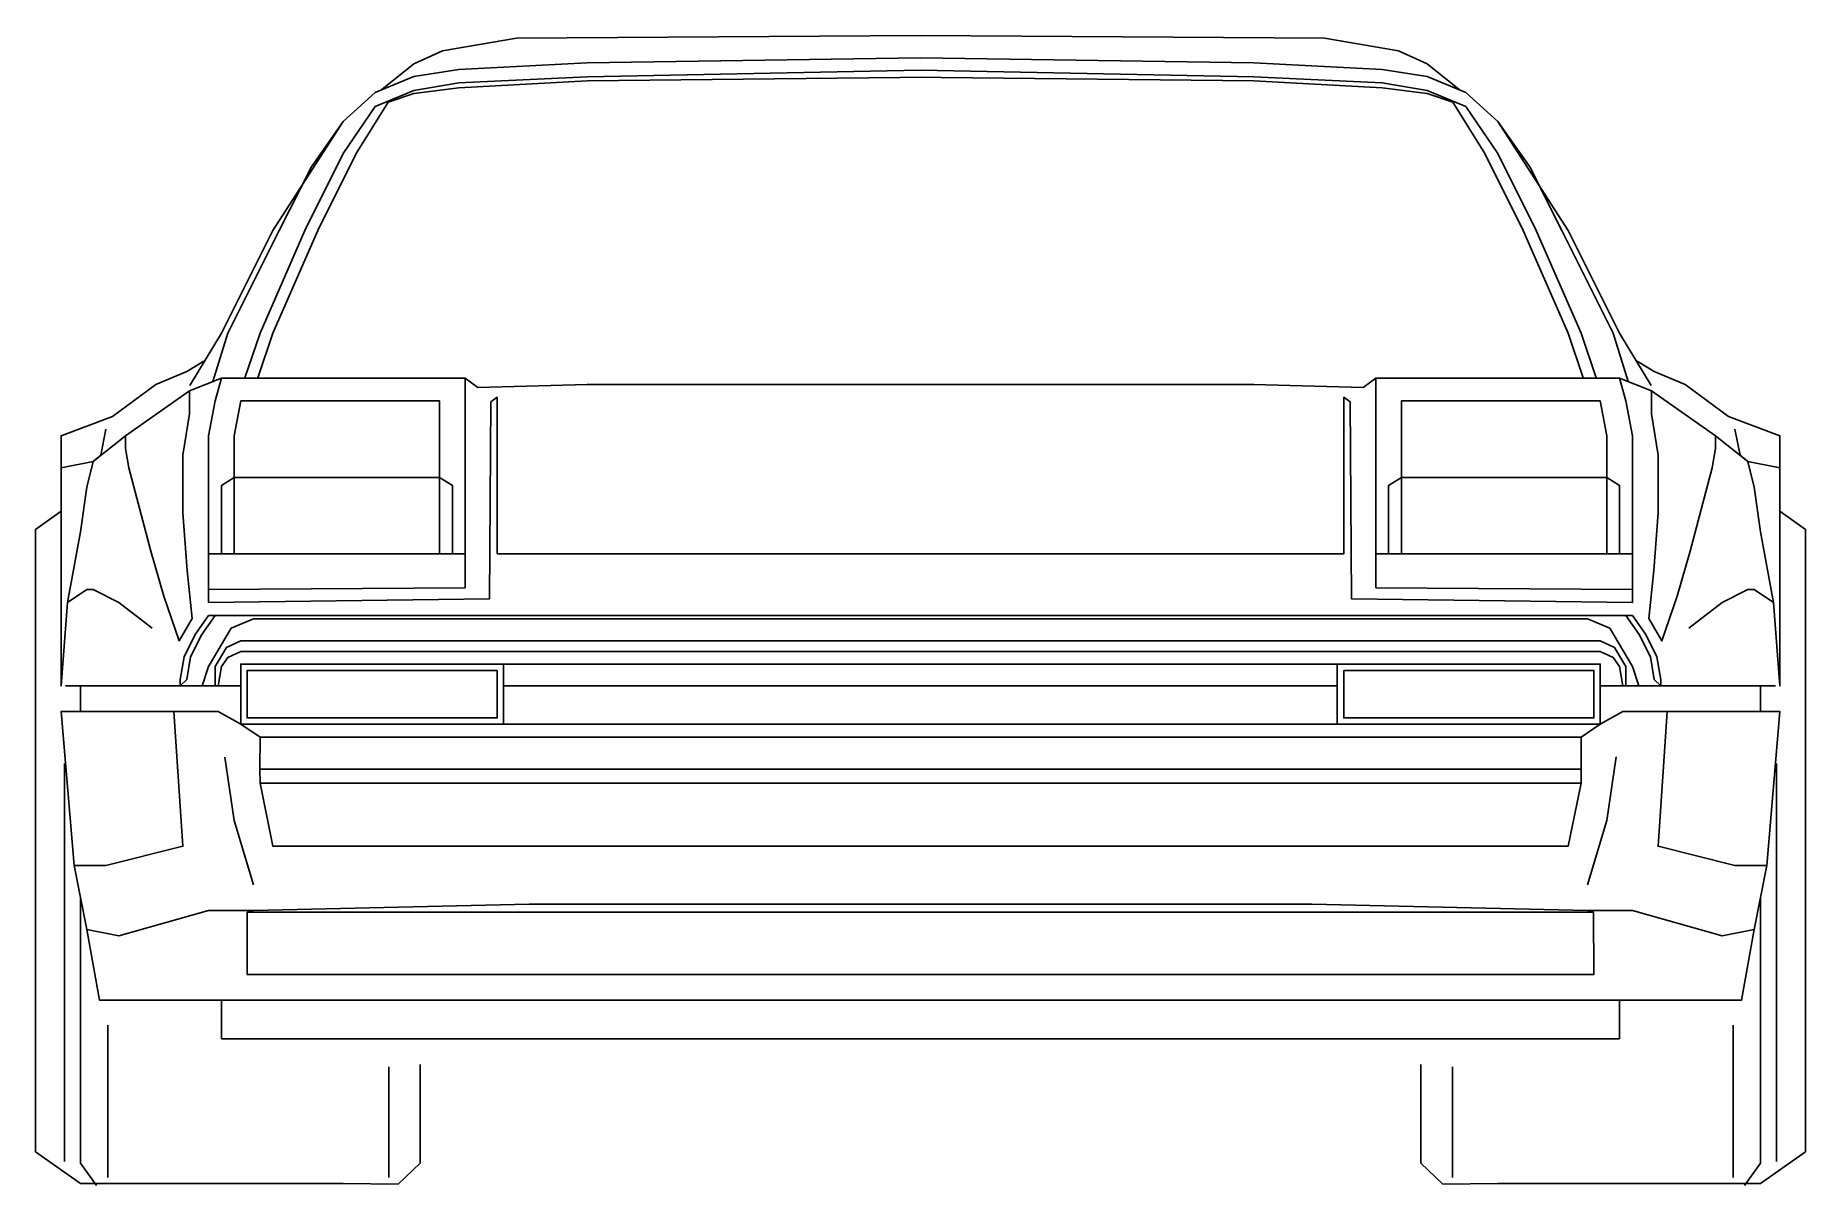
# Model space of a CAD drawing. Header units: millimetres. Extents: x -3264.9 to -3263.24, y 1929.36 to 1930.44.
import ezdxf

# ---------------------------------------------------------------- set-up
doc = ezdxf.new("R2010")
doc.units = ezdxf.units.MM
doc.header["$LTSCALE"] = 10
doc.layers.add('Veículos', color=2, linetype='Continuous')

msp = doc.modelspace()

# ---------------------------------------------------------------- linework, layer by layer
at = {"layer": 'Veículos'}
for p, q in [((-3264.4967, 1929.9229), (-3264.4967, 1930.1189)), ((-3263.6446, 1929.9229), (-3263.6446, 1930.1189)), ((-3264.7366, 1929.9547), (-3264.4967, 1929.9547)), ((-3263.4047, 1929.9547), (-3263.6446, 1929.9547)), ((-3264.7366, 1929.9211), (-3264.4967, 1929.9229)), ((-3263.4047, 1929.9211), (-3263.6446, 1929.9229)), ((-3264.4606, 1929.8515), (-3264.4606, 1929.7951)), ((-3263.6807, 1929.8515), (-3263.6807, 1929.7951)), ((-3264.7066, 1929.8311), (-3264.8705, 1929.8311)), ((-3264.8565, 1929.807), (-3264.8565, 1929.8311)), ((-3264.0706, 1929.8311), (-3264.4606, 1929.8311)), ((-3264.0706, 1929.8311), (-3263.6807, 1929.8311)), ((-3263.4347, 1929.8311), (-3263.2707, 1929.8311)), ((-3263.2848, 1929.807), (-3263.2848, 1929.8311)), ((-3264.8715, 1929.7584), (-3264.8715, 1929.3861)), ((-3264.7214, 1929.7643), (-3264.7126, 1929.7051)), ((-3263.4198, 1929.7647), (-3263.4286, 1929.7051)), ((-3263.2698, 1929.7584), (-3263.2698, 1929.3861)), ((-3264.0706, 1929.7531), (-3264.6887, 1929.7533)), ((-3264.6885, 1929.7402), (-3264.0706, 1929.7402)), ((-3264.0706, 1929.7531), (-3263.4526, 1929.7533)), ((-3263.4527, 1929.7402), (-3264.0706, 1929.7402)), ((-3264.7126, 1929.7051), (-3264.6946, 1929.6451)), ((-3263.4286, 1929.7051), (-3263.4467, 1929.6451)), ((-3264.7245, 1929.537), (-3264.7245, 1929.501)), ((-3263.4168, 1929.537), (-3263.4168, 1929.501)), ((-3264.831, 1929.3711), (-3264.831, 1929.5137)), ((-3263.3103, 1929.3711), (-3263.3103, 1929.5137)), ((-3264.7245, 1929.501), (-3264.0706, 1929.501)), ((-3263.4168, 1929.501), (-3264.0706, 1929.501)), ((-3264.5681, 1929.3711), (-3264.5681, 1929.4747)), ((-3263.5731, 1929.3711), (-3263.5731, 1929.4747))]:
    msp.add_line(p, q, dxfattribs=at)
for points in [[(-3264.5746, 1930.3889), (-3264.5445, 1930.413), (-3264.5178, 1930.4251), (-3264.4487, 1930.4369), (-3264.0706, 1930.4395)], [(-3263.5666, 1930.3889), (-3263.5968, 1930.413), (-3263.6235, 1930.4251), (-3263.6926, 1930.4369), (-3264.0706, 1930.4395)], [(-3264.0706, 1930.4185), (-3264.3826, 1930.4139), (-3264.5025, 1930.4077), (-3264.5445, 1930.401), (-3264.5807, 1930.3861), (-3264.6106, 1930.359), (-3264.6405, 1930.3165), (-3264.6706, 1930.2569), (-3264.7187, 1930.1611), (-3264.7325, 1930.1159)], [(-3264.0706, 1930.4185), (-3263.7587, 1930.4139), (-3263.6387, 1930.4077), (-3263.5968, 1930.401), (-3263.5606, 1930.3861), (-3263.5307, 1930.359), (-3263.5007, 1930.3165), (-3263.4706, 1930.2569), (-3263.4226, 1930.1611), (-3263.4087, 1930.1159)], [(-3264.7026, 1930.1191), (-3264.6885, 1930.1611), (-3264.6466, 1930.2569), (-3264.6106, 1930.329), (-3264.5807, 1930.3729), (-3264.5445, 1930.3881), (-3264.5025, 1930.3953), (-3264.3826, 1930.4008), (-3264.0706, 1930.407)], [(-3264.0706, 1930.4006), (-3264.09, 1930.4001), (-3264.3826, 1930.397), (-3264.5025, 1930.3904), (-3264.5445, 1930.3851), (-3264.5686, 1930.3771), (-3264.5986, 1930.329), (-3264.6345, 1930.2569), (-3264.6765, 1930.1611), (-3264.6906, 1930.1191)], [(-3263.4387, 1930.1191), (-3263.4527, 1930.1611), (-3263.4947, 1930.2569), (-3263.5307, 1930.329), (-3263.5606, 1930.3729), (-3263.5968, 1930.3881), (-3263.6387, 1930.3953), (-3263.7587, 1930.4008), (-3264.0706, 1930.407)], [(-3264.0706, 1930.4006), (-3264.0512, 1930.4001), (-3263.7587, 1930.397), (-3263.6387, 1930.3904), (-3263.5968, 1930.3851), (-3263.5727, 1930.3771), (-3263.5427, 1930.329), (-3263.5068, 1930.2569), (-3263.4648, 1930.1611), (-3263.4507, 1930.1191)], [(-3264.7541, 1930.1119), (-3264.7245, 1930.1611), (-3264.6765, 1930.2569), (-3264.6106, 1930.359)], [(-3263.3872, 1930.1119), (-3263.4168, 1930.1611), (-3263.4648, 1930.2569), (-3263.5307, 1930.359)], [(-3264.7411, 1930.1347), (-3264.7571, 1930.125), (-3264.7861, 1930.1131), (-3264.8265, 1930.083), (-3264.8746, 1930.0651), (-3264.8746, 1929.8311), (-3264.8685, 1929.909), (-3264.8565, 1929.9751), (-3264.8506, 1930.0171), (-3264.8446, 1930.041), (-3264.8374, 1930.0469), (-3264.8326, 1930.0711)], [(-3263.4002, 1930.1347), (-3263.3842, 1930.125), (-3263.3552, 1930.1131), (-3263.3147, 1930.083), (-3263.2667, 1930.0651), (-3263.2667, 1929.8311), (-3263.2727, 1929.909), (-3263.2848, 1929.9751), (-3263.2906, 1930.0171), (-3263.2967, 1930.041), (-3263.3039, 1930.0469), (-3263.3087, 1930.0711)], [(-3264.8746, 1930.0351), (-3264.8446, 1930.041), (-3264.8145, 1930.0651), (-3264.7546, 1930.1071), (-3264.7245, 1930.1189), (-3264.4967, 1930.1189), (-3264.4846, 1930.1101), (-3264.3826, 1930.1131), (-3264.0706, 1930.1131)], [(-3264.0706, 1929.9547), (-3264.4666, 1929.9547), (-3264.4666, 1930.1011), (-3264.4726, 1930.0967), (-3264.4738, 1929.9125), (-3264.7366, 1929.909), (-3264.7366, 1930.0651), (-3264.7305, 1930.0977), (-3264.7245, 1930.1189)], [(-3264.0706, 1929.9547), (-3263.6747, 1929.9547), (-3263.6747, 1930.1011), (-3263.6687, 1930.0967), (-3263.6675, 1929.9125), (-3263.4047, 1929.909), (-3263.4047, 1930.0651), (-3263.4107, 1930.0977), (-3263.4168, 1930.1189)], [(-3263.2667, 1930.0351), (-3263.2967, 1930.041), (-3263.3268, 1930.0651), (-3263.3867, 1930.1071), (-3263.4168, 1930.1189), (-3263.6446, 1930.1189), (-3263.6566, 1930.1101), (-3263.7587, 1930.1131), (-3264.0706, 1930.1131)], [(-3264.7546, 1930.1071), (-3264.7546, 1930.0857), (-3264.7606, 1930.047), (-3264.7606, 1929.993), (-3264.7568, 1929.9391), (-3264.7521, 1929.894), (-3264.7642, 1929.8731), (-3264.7785, 1929.915), (-3264.7906, 1929.957), (-3264.8112, 1930.035), (-3264.8145, 1930.053), (-3264.8145, 1930.0651)], [(-3263.3867, 1930.1071), (-3263.3867, 1930.0857), (-3263.3806, 1930.047), (-3263.3806, 1929.993), (-3263.3845, 1929.9391), (-3263.3892, 1929.894), (-3263.3771, 1929.8731), (-3263.3627, 1929.915), (-3263.3507, 1929.957), (-3263.3301, 1930.035), (-3263.3268, 1930.053), (-3263.3268, 1930.0651)], [(-3264.5206, 1929.9547), (-3264.5206, 1930.0977), (-3264.7066, 1930.0977), (-3264.7126, 1930.0651), (-3264.7126, 1929.9547)], [(-3263.6207, 1929.9547), (-3263.6207, 1930.0977), (-3263.4347, 1930.0977), (-3263.4286, 1930.0651), (-3263.4286, 1929.9547)], [(-3264.7245, 1929.9549), (-3264.7245, 1930.0186), (-3264.7126, 1930.0261), (-3264.5206, 1930.0261), (-3264.5086, 1930.0186), (-3264.5086, 1929.9549)], [(-3263.4168, 1929.9549), (-3263.4168, 1930.0186), (-3263.4286, 1930.0261), (-3263.6207, 1930.0261), (-3263.6327, 1930.0186), (-3263.6327, 1929.9549)], [(-3264.8746, 1929.9945), (-3264.8986, 1929.9774), (-3264.8986, 1929.6864)], [(-3263.2667, 1929.9945), (-3263.2426, 1929.9774), (-3263.2426, 1929.6864)], [(-3264.8685, 1929.909), (-3264.8506, 1929.9211), (-3264.8446, 1929.9211), (-3264.8205, 1929.909), (-3264.7894, 1929.8851)], [(-3263.2727, 1929.909), (-3263.2906, 1929.9211), (-3263.2967, 1929.9211), (-3263.3208, 1929.909), (-3263.3519, 1929.8851)], [(-3264.0706, 1929.897), (-3264.7366, 1929.897), (-3264.7491, 1929.8791), (-3264.7595, 1929.8583), (-3264.7631, 1929.8371), (-3264.7631, 1929.8311), (-3264.7571, 1929.8371), (-3264.7534, 1929.8583), (-3264.7431, 1929.8791), (-3264.7305, 1929.897)], [(-3264.7426, 1929.8311), (-3264.7366, 1929.8491), (-3264.7155, 1929.8851), (-3264.6946, 1929.8938), (-3264.0706, 1929.8938)], [(-3264.0706, 1929.897), (-3263.4047, 1929.897), (-3263.3922, 1929.8791), (-3263.3818, 1929.8583), (-3263.3781, 1929.8371), (-3263.3781, 1929.8311), (-3263.3842, 1929.8371), (-3263.3878, 1929.8583), (-3263.3982, 1929.8791), (-3263.4107, 1929.897)], [(-3263.3987, 1929.8311), (-3263.4047, 1929.8491), (-3263.4258, 1929.8851), (-3263.4467, 1929.8938), (-3264.0706, 1929.8938)], [(-3264.0706, 1929.8731), (-3264.7066, 1929.8731), (-3264.7198, 1929.867), (-3264.7305, 1929.8491), (-3264.7305, 1929.8311), (-3264.7277, 1929.8311), (-3264.7245, 1929.8491), (-3264.7187, 1929.8577), (-3264.7066, 1929.8632), (-3264.0706, 1929.8632)], [(-3264.0706, 1929.8731), (-3263.4347, 1929.8731), (-3263.4215, 1929.867), (-3263.4107, 1929.8491), (-3263.4107, 1929.8311), (-3263.4136, 1929.8311), (-3263.4168, 1929.8491), (-3263.4226, 1929.8577), (-3263.4347, 1929.8632), (-3264.0706, 1929.8632)], [(-3264.0706, 1929.8515), (-3264.7066, 1929.8515), (-3264.7066, 1929.7951), (-3264.0706, 1929.7951)], [(-3264.0706, 1929.8515), (-3263.4347, 1929.8515), (-3263.4347, 1929.7951), (-3264.0706, 1929.7951)], [(-3264.0706, 1929.7831), (-3264.6885, 1929.7831), (-3264.7066, 1929.7951), (-3264.7277, 1929.807), (-3264.8746, 1929.807), (-3264.8625, 1929.6631), (-3264.8506, 1929.6031), (-3264.8386, 1929.537), (-3264.0706, 1929.537)], [(-3264.8625, 1929.6631), (-3264.8326, 1929.6631), (-3264.7606, 1929.681), (-3264.7692, 1929.807)], [(-3264.0706, 1929.7831), (-3263.4527, 1929.7831), (-3263.4347, 1929.7951), (-3263.4136, 1929.807), (-3263.2667, 1929.807), (-3263.2788, 1929.6631), (-3263.2906, 1929.6031), (-3263.3027, 1929.537), (-3264.0706, 1929.537)], [(-3263.2788, 1929.6631), (-3263.3087, 1929.6631), (-3263.3806, 1929.681), (-3263.3721, 1929.807)], [(-3264.6885, 1929.7831), (-3264.6887, 1929.7533), (-3264.6885, 1929.7402), (-3264.6765, 1929.681), (-3264.0706, 1929.681)], [(-3263.4527, 1929.7831), (-3263.4526, 1929.7533), (-3263.4527, 1929.7402), (-3263.4648, 1929.681), (-3264.0706, 1929.681)], [(-3264.5387, 1929.477), (-3264.5387, 1929.3846), (-3264.5592, 1929.3651), (-3264.6106, 1929.3656), (-3264.8565, 1929.3656), (-3264.8986, 1929.3953), (-3264.8986, 1929.6864)], [(-3263.6026, 1929.477), (-3263.6026, 1929.3846), (-3263.5821, 1929.3651), (-3263.5307, 1929.3656), (-3263.2848, 1929.3656), (-3263.2426, 1929.3953), (-3263.2426, 1929.6864)], [(-3264.8565, 1929.6325), (-3264.8565, 1929.3846), (-3264.8415, 1929.3636)], [(-3264.0706, 1929.627), (-3264.4366, 1929.627), (-3264.6946, 1929.6211), (-3264.7245, 1929.6211), (-3264.7366, 1929.6211), (-3264.8205, 1929.5971), (-3264.8506, 1929.6031)], [(-3264.0706, 1929.627), (-3263.7046, 1929.627), (-3263.4467, 1929.6211), (-3263.4168, 1929.6211), (-3263.4047, 1929.6211), (-3263.3208, 1929.5971), (-3263.2906, 1929.6031)], [(-3263.2848, 1929.6325), (-3263.2848, 1929.3846), (-3263.2998, 1929.3636)], [(-3264.0706, 1929.5611), (-3264.7006, 1929.5611), (-3264.7004, 1929.6193), (-3264.0706, 1929.6193)], [(-3264.0706, 1929.5611), (-3263.4407, 1929.5611), (-3263.4409, 1929.6193), (-3264.0706, 1929.6193)]]:
    msp.add_lwpolyline(points, dxfattribs=at)
for points in [[(-3264.4666, 1929.8455), (-3264.7006, 1929.8455), (-3264.7006, 1929.8011), (-3264.4666, 1929.8011)], [(-3263.6747, 1929.8455), (-3263.4407, 1929.8455), (-3263.4407, 1929.8011), (-3263.6747, 1929.8011)]]:
    msp.add_lwpolyline(points, close=True, dxfattribs=at)

doc.saveas('drawing.dxf')
